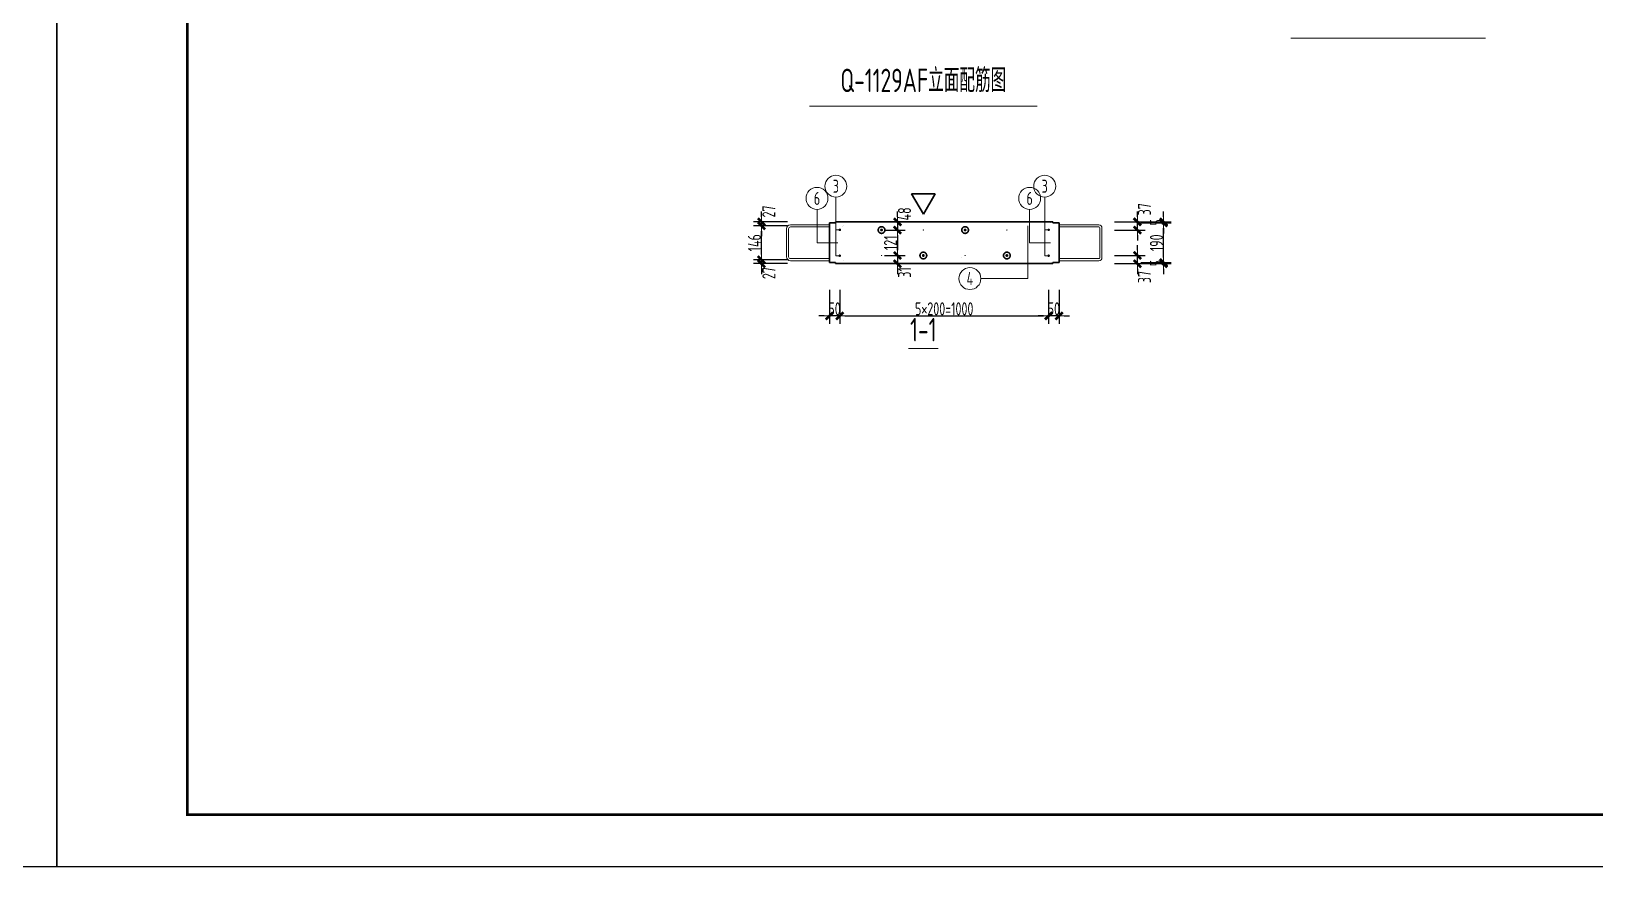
# Model space of a CAD drawing. Extents: x -85320 to 1679916, y -1321939 to 627.
# Drawn here: x 1082452 to 1112396, y -1117942 to -1101940 of the extents above; entities that cross this region are included whole.
import ezdxf
from ezdxf.enums import TextEntityAlignment as Align

# ---------------------------------------------------------------- set-up
doc = ezdxf.new("R2010")
doc.units = 0
doc.header["$LTSCALE"] = 1000
doc.linetypes.add('点划线', pattern=[1850, 1200, -300, 50, -300])
for name, color, linetype in [('BORDER', 7, 'Continuous'), ('打印线框', 7, 'Continuous'), ('拉模', 7, 'Continuous')]:
    doc.layers.add(name, color=color, linetype=linetype)
for name, color, linetype, lineweight in [('直线', 7, 'Continuous', 18), ('预制墙图名', 7, 'Continuous', 18), ('预制墙墙身水平筋', 130, 'Continuous', 18), ('预制墙墙身纵向受力筋', 1, 'Continuous', 18), ('预制墙墙身纵向非受力筋', 94, 'Continuous', 18), ('预制墙墙身附加筋', 94, 'Continuous', 18), ('预制墙拉筋', 130, 'Continuous', 18), ('预制墙详图孔洞', 9, '点划线', 18), ('预制墙详图标注', 3, 'Continuous', 18), ('预制墙详图轮廓', 3, 'Continuous', 35)]:
    doc.layers.add(name, color=color, linetype=linetype, lineweight=lineweight)
doc.styles.add('样式 1', font='yjkeng.shx', dxfattribs={"width": 0.7, "bigfont": 'yjkchn.shx'})
doc.styles.add('样式 2', font='yjkeng.shx', dxfattribs={"width": 0.7, "bigfont": 'yjkchn.shx'})
doc.dimstyles.new('盈建科结构', dxfattribs={"dimscale": 100, "dimtxt": 2.5, "dimasz": 1, "dimexe": 1.5, "dimexo": 0.625, "dimgap": 0.1, "dimtad": 1, "dimdec": 0, "dimrnd": 1, "dimzin": 0, "dimdsep": 46, "dimtxsty": '样式 1', "dimblk": '_yjkbk', "dimblk1": 'ARCHTICK', "dimblk2": 'ARCHTICK', "dimcen": 0.09, "dimadec": 0, "dimazin": 0, "dimtfac": 1, "dimtdec": 4, "dimtix": 1, "dimtmove": 2, "dimatfit": 3, "dimfxl": 1, "dimtolj": 1, "dimtzin": 0, "dimarcsym": 0})

# ---------------------------------------------------------------- blocks, each defined once
blk = doc.blocks.new('_yjkbk')
blk.add_line((-1, 0), (1.5, 0))
blk.add_lwpolyline([(-0.7, -0.7, 0.5, 0.5, 0), (0.7, 0.7, 0.5, 0.5, 0)], format="xyseb")
blk = doc.blocks.new('*D3467')
at = {"layer": 'Defpoints', "color": 0, "transparency": 16777216}
for p in [(1101937, -1106891), (1102137, -1106891), (1101937, -1107391)]:
    blk.add_point(p, dxfattribs=at)
at = {"layer": '预制墙详图标注', "color": 0, "lineweight": -2, "transparency": 16777216}
for p, q in [((1101937, -1106891), (1101937, -1107541)), ((1102137, -1106891), (1102137, -1107541)), ((1101837, -1107391), (1101737, -1107391)), ((1102137, -1107391), (1101937, -1107391)), ((1102237, -1107391), (1102337, -1107391))]:
    blk.add_line(p, q, dxfattribs=at)
at = {"layer": '预制墙详图标注', "color": 0, "lineweight": -2, "transparency": 16777216, "xscale": 100, "yscale": 100, "zscale": 100}
blk.add_blockref('_yjkbk', (1101937, -1107391), dxfattribs=at)
at = {"layer": '预制墙详图标注', "color": 0, "lineweight": -2, "transparency": 16777216, "xscale": 100, "yscale": 100, "zscale": 100, "rotation": 180}
blk.add_blockref('_yjkbk', (1102137, -1107391), dxfattribs=at)
at = {"layer": '预制墙详图标注', "color": 0, "transparency": 16777216, "insert": (1102037, -1107381), "char_height": 250, "attachment_point": 8, "style": '样式 1'}
blk.add_mtext('\\A1;50', dxfattribs=at)
blk = doc.blocks.new('_ArchTick')
at = {"color": 0, "linetype": 'ByBlock', "const_width": 0.4}
blk.add_lwpolyline([(-0.5, -0.5), (0.5, 0.5)], dxfattribs=at)
blk = doc.blocks.new('*D3468')
at = {"layer": 'Defpoints', "color": 0, "transparency": 16777216}
for p in [(1097937, -1106891), (1101937, -1106891), (1101937, -1107391)]:
    blk.add_point(p, dxfattribs=at)
at = {"layer": '预制墙详图标注', "color": 0, "lineweight": -2, "transparency": 16777216}
for p, q in [((1097937, -1106953), (1097937, -1107541)), ((1101937, -1106953), (1101937, -1107541)), ((1098037, -1107391), (1101837, -1107391))]:
    blk.add_line(p, q, dxfattribs=at)
at = {"layer": '预制墙详图标注', "color": 0, "lineweight": -2, "transparency": 16777216, "xscale": 100, "yscale": 100, "zscale": 100, "rotation": 180}
blk.add_blockref('_yjkbk', (1097937, -1107391), dxfattribs=at)
at = {"layer": '预制墙详图标注', "color": 0, "lineweight": -2, "transparency": 16777216, "xscale": 100, "yscale": 100, "zscale": 100}
blk.add_blockref('_yjkbk', (1101937, -1107391), dxfattribs=at)
at = {"layer": '预制墙详图标注', "color": 0, "transparency": 16777216, "insert": (1099937, -1107381), "char_height": 250, "attachment_point": 8, "style": '样式 1'}
blk.add_mtext('\\A1;5×200=1000', dxfattribs=at)
blk = doc.blocks.new('*D3469')
at = {"layer": 'Defpoints', "color": 0, "transparency": 16777216}
for p in [(1097737, -1106891), (1097937, -1106891), (1097737, -1107391)]:
    blk.add_point(p, dxfattribs=at)
at = {"layer": '预制墙详图标注', "color": 0, "lineweight": -2, "transparency": 16777216}
for p, q in [((1097737, -1106891), (1097737, -1107541)), ((1097937, -1106891), (1097937, -1107541)), ((1097637, -1107391), (1097537, -1107391)), ((1097937, -1107391), (1097737, -1107391)), ((1098037, -1107391), (1098137, -1107391))]:
    blk.add_line(p, q, dxfattribs=at)
at = {"layer": '预制墙详图标注', "color": 0, "lineweight": -2, "transparency": 16777216, "xscale": 100, "yscale": 100, "zscale": 100}
blk.add_blockref('_yjkbk', (1097737, -1107391), dxfattribs=at)
at = {"layer": '预制墙详图标注', "color": 0, "lineweight": -2, "transparency": 16777216, "xscale": 100, "yscale": 100, "zscale": 100, "rotation": 180}
blk.add_blockref('_yjkbk', (1097937, -1107391), dxfattribs=at)
at = {"layer": '预制墙详图标注', "color": 0, "transparency": 16777216, "insert": (1097837, -1107381), "char_height": 250, "attachment_point": 8, "style": '样式 1'}
blk.add_mtext('\\A1;50', dxfattribs=at)
blk = doc.blocks.new('*D3391')
at = {"layer": 'Defpoints', "color": 0, "transparency": 16777216}
for p in [(1096437, -1106315), (1096937, -1106315), (1096937, -1106391)]:
    blk.add_point(p, dxfattribs=at)
at = {"layer": '预制墙详图标注', "color": 0, "lineweight": -2, "transparency": 16777216}
for p, q in [((1096437, -1106215), (1096437, -1106115)), ((1096937, -1106315), (1096287, -1106315)), ((1096937, -1106391), (1096287, -1106391)), ((1096437, -1106391), (1096437, -1106315)), ((1096437, -1106491), (1096437, -1106591))]:
    blk.add_line(p, q, dxfattribs=at)
at = {"layer": '预制墙详图标注', "color": 0, "lineweight": -2, "transparency": 16777216, "xscale": 100, "yscale": 100, "zscale": 100}
for p, rotation in [((1096437, -1106315), 270), ((1096437, -1106391), 90)]:
    blk.add_blockref('_yjkbk', p, dxfattribs=dict(at, rotation=rotation))
at = {"layer": '预制墙详图标注', "color": 0, "transparency": 16777216, "insert": (1096705, -1106571), "char_height": 250, "attachment_point": 8, "rotation": 90, "style": '样式 1'}
blk.add_mtext('\\A1;27', dxfattribs=at)
blk = doc.blocks.new('*D3392')
at = {"layer": 'Defpoints', "color": 0, "transparency": 16777216}
for p in [(1096437, -1105667), (1096937, -1105667), (1096937, -1106315)]:
    blk.add_point(p, dxfattribs=at)
at = {"layer": '预制墙详图标注', "color": 0, "lineweight": -2, "transparency": 16777216}
for p, q in [((1096937, -1105667), (1096287, -1105667)), ((1096437, -1106215), (1096437, -1105767)), ((1096937, -1106315), (1096287, -1106315))]:
    blk.add_line(p, q, dxfattribs=at)
at = {"layer": '预制墙详图标注', "color": 0, "lineweight": -2, "transparency": 16777216, "xscale": 100, "yscale": 100, "zscale": 100}
for p, rotation in [((1096437, -1105667), 90), ((1096437, -1106315), 270)]:
    blk.add_blockref('_yjkbk', p, dxfattribs=dict(at, rotation=rotation))
at = {"layer": '预制墙详图标注', "color": 0, "transparency": 16777216, "insert": (1096427, -1105991), "char_height": 250, "attachment_point": 8, "rotation": 90, "style": '样式 1'}
blk.add_mtext('\\A1;146', dxfattribs=at)
blk = doc.blocks.new('*D3393')
at = {"layer": 'Defpoints', "color": 0, "transparency": 16777216}
for p in [(1096437, -1105591), (1096937, -1105591), (1096937, -1105667)]:
    blk.add_point(p, dxfattribs=at)
at = {"layer": '预制墙详图标注', "color": 0, "lineweight": -2, "transparency": 16777216}
for p, q in [((1096437, -1105491), (1096437, -1105391)), ((1096937, -1105591), (1096287, -1105591)), ((1096937, -1105667), (1096287, -1105667)), ((1096437, -1105667), (1096437, -1105591)), ((1096437, -1105767), (1096437, -1105867))]:
    blk.add_line(p, q, dxfattribs=at)
at = {"layer": '预制墙详图标注', "color": 0, "lineweight": -2, "transparency": 16777216, "xscale": 100, "yscale": 100, "zscale": 100}
for p, rotation in [((1096437, -1105591), 270), ((1096437, -1105667), 90)]:
    blk.add_blockref('_yjkbk', p, dxfattribs=dict(at, rotation=rotation))
at = {"layer": '预制墙详图标注', "color": 0, "transparency": 16777216, "insert": (1096703, -1105391), "char_height": 250, "attachment_point": 8, "rotation": 90, "style": '样式 1'}
blk.add_mtext('\\A1;27', dxfattribs=at)
blk = doc.blocks.new('*D3411')
at = {"layer": 'Defpoints', "color": 0, "transparency": 16777216}
for p in [(1098792, -1106235), (1098792, -1106391), (1099042, -1106391)]:
    blk.add_point(p, dxfattribs=at)
at = {"layer": '预制墙详图标注', "color": 0, "lineweight": -2, "transparency": 16777216}
for p, q in [((1099042, -1106135), (1099042, -1106035)), ((1098792, -1106235), (1099192, -1106235)), ((1098792, -1106391), (1099192, -1106391)), ((1099042, -1106235), (1099042, -1106391)), ((1099042, -1106491), (1099042, -1106591))]:
    blk.add_line(p, q, dxfattribs=at)
at = {"layer": '预制墙详图标注', "color": 0, "lineweight": -2, "transparency": 16777216, "xscale": 100, "yscale": 100, "zscale": 100}
for p, rotation in [((1099042, -1106235), 270), ((1099042, -1106391), 90)]:
    blk.add_blockref('_yjkbk', p, dxfattribs=dict(at, rotation=rotation))
at = {"layer": '预制墙详图标注', "color": 0, "transparency": 16777216, "insert": (1099302, -1106559), "char_height": 250, "attachment_point": 8, "rotation": 90, "style": '样式 1'}
blk.add_mtext('\\A1;31', dxfattribs=at)
blk = doc.blocks.new('*D3412')
at = {"layer": 'Defpoints', "color": 0, "transparency": 16777216}
for p in [(1098792, -1105747), (1098792, -1106235), (1099042, -1106235)]:
    blk.add_point(p, dxfattribs=at)
at = {"layer": '预制墙详图标注', "color": 0, "lineweight": -2, "transparency": 16777216}
for p, q in [((1098792, -1105747), (1099192, -1105747)), ((1099042, -1105847), (1099042, -1106135)), ((1098792, -1106235), (1099192, -1106235))]:
    blk.add_line(p, q, dxfattribs=at)
at = {"layer": '预制墙详图标注', "color": 0, "lineweight": -2, "transparency": 16777216, "xscale": 100, "yscale": 100, "zscale": 100}
for p, rotation in [((1099042, -1105747), 90), ((1099042, -1106235), 270)]:
    blk.add_blockref('_yjkbk', p, dxfattribs=dict(at, rotation=rotation))
at = {"layer": '预制墙详图标注', "color": 0, "transparency": 16777216, "insert": (1099032, -1105991), "char_height": 250, "attachment_point": 8, "rotation": 90, "style": '样式 1'}
blk.add_mtext('\\A1;121', dxfattribs=at)
blk = doc.blocks.new('*D3413')
at = {"layer": 'Defpoints', "color": 0, "transparency": 16777216}
for p in [(1098792, -1105591), (1098792, -1105747), (1099042, -1105747)]:
    blk.add_point(p, dxfattribs=at)
at = {"layer": '预制墙详图标注', "color": 0, "lineweight": -2, "transparency": 16777216}
for p, q in [((1099042, -1105491), (1099042, -1105391)), ((1098792, -1105591), (1099192, -1105591)), ((1098792, -1105747), (1099192, -1105747)), ((1099042, -1105591), (1099042, -1105747)), ((1099042, -1105847), (1099042, -1105947))]:
    blk.add_line(p, q, dxfattribs=at)
at = {"layer": '预制墙详图标注', "color": 0, "lineweight": -2, "transparency": 16777216, "xscale": 100, "yscale": 100, "zscale": 100}
for p, rotation in [((1099042, -1105591), 270), ((1099042, -1105747), 90)]:
    blk.add_blockref('_yjkbk', p, dxfattribs=dict(at, rotation=rotation))
at = {"layer": '预制墙详图标注', "color": 0, "transparency": 16777216, "insert": (1099302, -1105438), "char_height": 250, "attachment_point": 8, "rotation": 90, "style": '样式 1'}
blk.add_mtext('\\A1;48', dxfattribs=at)
blk = doc.blocks.new('图框1')
at = {"layer": 'BORDER', "const_width": 50}
blk.add_lwpolyline([(1377779, -823089), (1377779, -783089), (1433679, -783089), (1433679, -823089)], close=True, dxfattribs=at)
blk = doc.blocks.new('闭口大左')
at = {"layer": '预制墙墙身水平筋', "color": 4, "lineweight": 0}
for p, q in [((1052669, -854687), (1052669, -855255)), ((1052709, -854687), (1052709, -855255))]:
    blk.add_line(p, q, dxfattribs=at)
at = {"layer": '预制墙墙身水平筋', "lineweight": 0}
for p, q in [((1052729, -854627), (1053489, -854627)), ((1052729, -854627), (1053489, -854627)), ((1052729, -854627), (1053489, -854627)), ((1052729, -854627), (1053489, -854627)), ((1052729, -854627), (1053489, -854627)), ((1052729, -854627), (1053489, -854627)), ((1052729, -854627), (1053489, -854627)), ((1052729, -854627), (1053489, -854627)), ((1052729, -854627), (1053489, -854627)), ((1052729, -854627), (1053489, -854627)), ((1052729, -854627), (1053489, -854627)), ((1052729, -854627), (1053489, -854627)), ((1052729, -854627), (1053489, -854627)), ((1052729, -854627), (1053489, -854627)), ((1052729, -854627), (1053489, -854627)), ((1053489, -854667), (1052729, -854667)), ((1053489, -854667), (1052729, -854667)), ((1053489, -854667), (1052729, -854667)), ((1053489, -854667), (1052729, -854667)), ((1053489, -854667), (1052729, -854667)), ((1053489, -854667), (1052729, -854667)), ((1053489, -854667), (1052729, -854667)), ((1053489, -854667), (1052729, -854667)), ((1053489, -854667), (1052729, -854667)), ((1053489, -854667), (1052729, -854667)), ((1053489, -854667), (1052729, -854667)), ((1053489, -854667), (1052729, -854667)), ((1053489, -854667), (1052729, -854667)), ((1053489, -854667), (1052729, -854667)), ((1053489, -854667), (1052729, -854667)), ((1052729, -855275), (1053489, -855275)), ((1053489, -855315), (1052729, -855315))]:
    blk.add_line(p, q, dxfattribs=at)
for centre, radius, start, end in [((1052729, -854687), 60, 90, 180), ((1052729, -854687), 60, 90, 180), ((1052729, -854687), 60, 90, 180), ((1052729, -854687), 60, 90, 180), ((1052729, -854687), 60, 90, 180), ((1052729, -854687), 60, 90, 180), ((1052729, -854687), 60, 90, 180), ((1052729, -854687), 60, 90, 180), ((1052729, -854687), 60, 90, 180), ((1052729, -854687), 60, 90, 180), ((1052729, -854687), 60, 90, 180), ((1052729, -854687), 60, 90, 180), ((1052729, -854687), 60, 90, 180), ((1052729, -854687), 60, 90, 180), ((1052729, -854687), 20, 90, 180), ((1052729, -854687), 20, 90, 180), ((1052729, -854687), 20, 90, 180), ((1052729, -854687), 20, 90, 180), ((1052729, -854687), 20, 90, 180), ((1052729, -854687), 20, 90, 180), ((1052729, -854687), 20, 90, 180), ((1052729, -854687), 20, 90, 180), ((1052729, -854687), 20, 90, 180), ((1052729, -854687), 20, 90, 180), ((1052729, -854687), 20, 90, 180), ((1052729, -854687), 20, 90, 180), ((1052729, -854687), 20, 90, 180), ((1052729, -854687), 20, 90, 180), ((1052729, -855255), 60, 180, 270), ((1052729, -855255), 20, 180, 270)]:
    blk.add_arc(centre, radius, start, end, dxfattribs=at)
blk = doc.blocks.new('u闭口大右')
at = {"layer": '预制墙墙身水平筋', "lineweight": 0}
for p, q in [((1059089, -854627), (1059833, -854627)), ((1059089, -854627), (1059833, -854627)), ((1059089, -854627), (1059833, -854627)), ((1059089, -854627), (1059833, -854627)), ((1059089, -854627), (1059833, -854627)), ((1059089, -854627), (1059833, -854627)), ((1059089, -854627), (1059833, -854627)), ((1059089, -854627), (1059833, -854627)), ((1059089, -854627), (1059833, -854627)), ((1059089, -854627), (1059833, -854627)), ((1059089, -854627), (1059833, -854627)), ((1059089, -854627), (1059833, -854627)), ((1059089, -854627), (1059833, -854627)), ((1059089, -854627), (1059833, -854627)), ((1059089, -854627), (1059833, -854627)), ((1059833, -854667), (1059089, -854667)), ((1059833, -854667), (1059089, -854667)), ((1059833, -854667), (1059089, -854667)), ((1059833, -854667), (1059089, -854667)), ((1059833, -854667), (1059089, -854667)), ((1059833, -854667), (1059089, -854667)), ((1059833, -854667), (1059089, -854667)), ((1059833, -854667), (1059089, -854667)), ((1059833, -854667), (1059089, -854667)), ((1059833, -854667), (1059089, -854667)), ((1059833, -854667), (1059089, -854667)), ((1059833, -854667), (1059089, -854667)), ((1059833, -854667), (1059089, -854667)), ((1059833, -854667), (1059089, -854667)), ((1059833, -854667), (1059089, -854667)), ((1059869, -854732), (1059869, -854703)), ((1059869, -854732), (1059869, -854703)), ((1059869, -854732), (1059869, -854703)), ((1059869, -854732), (1059869, -854703)), ((1059869, -854732), (1059869, -854703)), ((1059869, -854732), (1059869, -854703)), ((1059869, -854732), (1059869, -854703)), ((1059869, -854732), (1059869, -854703)), ((1059869, -854732), (1059869, -854703)), ((1059869, -854732), (1059869, -854703)), ((1059869, -854732), (1059869, -854703)), ((1059869, -854732), (1059869, -854703)), ((1059869, -854732), (1059869, -854703)), ((1059869, -854732), (1059869, -854703)), ((1059869, -854732), (1059869, -854703)), ((1059909, -854703), (1059909, -854732)), ((1059909, -854703), (1059909, -854732)), ((1059909, -854703), (1059909, -854732)), ((1059909, -854703), (1059909, -854732)), ((1059909, -854703), (1059909, -854732)), ((1059909, -854703), (1059909, -854732)), ((1059909, -854703), (1059909, -854732)), ((1059909, -854703), (1059909, -854732)), ((1059909, -854703), (1059909, -854732)), ((1059909, -854703), (1059909, -854732)), ((1059909, -854703), (1059909, -854732)), ((1059909, -854703), (1059909, -854732)), ((1059909, -854703), (1059909, -854732)), ((1059909, -854703), (1059909, -854732)), ((1059909, -854703), (1059909, -854732)), ((1059089, -855275), (1059833, -855275)), ((1059089, -855275), (1059833, -855275)), ((1059089, -855275), (1059833, -855275)), ((1059089, -855275), (1059833, -855275)), ((1059089, -855275), (1059833, -855275)), ((1059089, -855275), (1059833, -855275)), ((1059089, -855275), (1059833, -855275)), ((1059089, -855275), (1059833, -855275)), ((1059089, -855275), (1059833, -855275)), ((1059089, -855275), (1059833, -855275)), ((1059089, -855275), (1059833, -855275)), ((1059089, -855275), (1059833, -855275)), ((1059089, -855275), (1059833, -855275)), ((1059089, -855275), (1059833, -855275)), ((1059089, -855275), (1059833, -855275)), ((1059833, -855315), (1059089, -855315))]:
    blk.add_line(p, q, dxfattribs=at)
at = {"layer": '预制墙墙身水平筋', "color": 4, "lineweight": 0}
for p, q in [((1059869, -854703), (1059869, -855238)), ((1059909, -854703), (1059909, -855238))]:
    blk.add_line(p, q, dxfattribs=at)
at = {"layer": '预制墙墙身水平筋', "lineweight": 0}
for centre, radius, start, end in [((1059833, -854703), 76.6, 360, 90), ((1059833, -854703), 76.6, 360, 90), ((1059833, -854703), 76.6, 360, 90), ((1059833, -854703), 76.6, 360, 90), ((1059833, -854703), 76.6, 360, 90), ((1059833, -854703), 76.6, 360, 90), ((1059833, -854703), 76.6, 360, 90), ((1059833, -854703), 76.6, 360, 90), ((1059833, -854703), 76.6, 360, 90), ((1059833, -854703), 76.6, 360, 90), ((1059833, -854703), 76.6, 360, 90), ((1059833, -854703), 76.6, 360, 90), ((1059833, -854703), 76.6, 360, 90), ((1059833, -854703), 76.6, 360, 90), ((1059833, -854703), 36.6, 360, 90), ((1059833, -854703), 36.6, 360, 90), ((1059833, -854703), 36.6, 360, 90), ((1059833, -854703), 36.6, 360, 90), ((1059833, -854703), 36.6, 360, 90), ((1059833, -854703), 36.6, 360, 90), ((1059833, -854703), 36.6, 360, 90), ((1059833, -854703), 36.6, 360, 90), ((1059833, -854703), 36.6, 360, 90), ((1059833, -854703), 36.6, 360, 90), ((1059833, -854703), 36.6, 360, 90), ((1059833, -854703), 36.6, 360, 90), ((1059833, -854703), 36.6, 360, 90), ((1059833, -854703), 36.6, 360, 90), ((1059833, -855238), 76.6, 270, 0), ((1059833, -855238), 76.6, 270, 0), ((1059833, -855238), 76.6, 270, 0), ((1059833, -855238), 76.6, 270, 0), ((1059833, -855238), 76.6, 270, 0), ((1059833, -855238), 76.6, 270, 0), ((1059833, -855238), 76.6, 270, 0), ((1059833, -855238), 76.6, 270, 0), ((1059833, -855238), 76.6, 270, 0), ((1059833, -855238), 76.6, 270, 0), ((1059833, -855238), 76.6, 270, 0), ((1059833, -855238), 76.6, 270, 0), ((1059833, -855238), 76.6, 270, 0), ((1059833, -855238), 36.6, 270, 0), ((1059833, -855238), 76.6, 270, 0)]:
    blk.add_arc(centre, radius, start, end, dxfattribs=at)
blk = doc.blocks.new('*D3421')
at = {"layer": 'Defpoints', "color": 0, "transparency": 16777216}
for p in [(1103137, -1106235), (1103137, -1106391), (1103637, -1106235)]:
    blk.add_point(p, dxfattribs=at)
at = {"layer": '预制墙详图标注', "color": 0, "lineweight": -2, "transparency": 16777216}
for p, q in [((1103637, -1106135), (1103637, -1106035)), ((1103200, -1106235), (1103787, -1106235)), ((1103200, -1106391), (1103787, -1106391)), ((1103637, -1106391), (1103637, -1106235)), ((1103637, -1106491), (1103637, -1106591))]:
    blk.add_line(p, q, dxfattribs=at)
at = {"layer": '预制墙详图标注', "color": 0, "lineweight": -2, "transparency": 16777216, "xscale": 100, "yscale": 100, "zscale": 100}
for p, rotation in [((1103637, -1106235), 270), ((1103637, -1106391), 90)]:
    blk.add_blockref('_yjkbk', p, dxfattribs=dict(at, rotation=rotation))
at = {"layer": '预制墙详图标注', "color": 0, "transparency": 16777216, "insert": (1103897, -1106647), "char_height": 250, "attachment_point": 8, "rotation": 90, "style": '样式 1'}
blk.add_mtext('\\A1;37', dxfattribs=at)
blk = doc.blocks.new('*D3422')
at = {"layer": 'Defpoints', "color": 0, "transparency": 16777216}
for p in [(1103137, -1105591), (1103137, -1105747), (1103637, -1105591)]:
    blk.add_point(p, dxfattribs=at)
at = {"layer": '预制墙详图标注', "color": 0, "lineweight": -2, "transparency": 16777216}
for p, q in [((1103637, -1105491), (1103637, -1105391)), ((1103200, -1105591), (1103787, -1105591)), ((1103200, -1105747), (1103787, -1105747)), ((1103637, -1105747), (1103637, -1105591)), ((1103637, -1105847), (1103637, -1105947))]:
    blk.add_line(p, q, dxfattribs=at)
at = {"layer": '预制墙详图标注', "color": 0, "lineweight": -2, "transparency": 16777216, "xscale": 100, "yscale": 100, "zscale": 100}
for p, rotation in [((1103637, -1105591), 270), ((1103637, -1105747), 90)]:
    blk.add_blockref('_yjkbk', p, dxfattribs=dict(at, rotation=rotation))
at = {"layer": '预制墙详图标注', "color": 0, "transparency": 16777216, "insert": (1103897, -1105349), "char_height": 250, "attachment_point": 8, "rotation": 90, "style": '样式 1'}
blk.add_mtext('\\A1;37', dxfattribs=at)
blk = doc.blocks.new('*D3423')
at = {"layer": 'Defpoints', "color": 0, "transparency": 16777216}
for p in [(1103637, -1105611), (1104137, -1105611), (1103637, -1106371)]:
    blk.add_point(p, dxfattribs=at)
at = {"layer": '预制墙详图标注', "color": 0, "lineweight": -2, "transparency": 16777216}
for p, q in [((1103700, -1105611), (1104287, -1105611)), ((1104137, -1106271), (1104137, -1105711)), ((1103700, -1106371), (1104287, -1106371))]:
    blk.add_line(p, q, dxfattribs=at)
at = {"layer": '预制墙详图标注', "color": 0, "lineweight": -2, "transparency": 16777216, "xscale": 100, "yscale": 100, "zscale": 100}
for p, rotation in [((1104137, -1105611), 90), ((1104137, -1106371), 270)]:
    blk.add_blockref('_yjkbk', p, dxfattribs=dict(at, rotation=rotation))
at = {"layer": '预制墙详图标注', "color": 0, "transparency": 16777216, "insert": (1104127, -1105991), "char_height": 250, "attachment_point": 8, "rotation": 90, "style": '样式 1'}
blk.add_mtext('\\A1;190', dxfattribs=at)
blk = doc.blocks.new('*D3424')
at = {"layer": 'Defpoints', "color": 0, "transparency": 16777216}
for p in [(1103637, -1105591), (1103637, -1105611), (1104137, -1105591)]:
    blk.add_point(p, dxfattribs=at)
at = {"layer": '预制墙详图标注', "color": 0, "lineweight": -2, "transparency": 16777216}
for p, q in [((1104137, -1105491), (1104137, -1105391)), ((1103700, -1105591), (1104287, -1105591)), ((1103700, -1105611), (1104287, -1105611)), ((1104137, -1105611), (1104137, -1105591)), ((1104137, -1105711), (1104137, -1105811))]:
    blk.add_line(p, q, dxfattribs=at)
at = {"layer": '预制墙详图标注', "color": 0, "lineweight": -2, "transparency": 16777216, "xscale": 100, "yscale": 100, "zscale": 100}
for p, rotation in [((1104137, -1105611), 90), ((1104137, -1105591), 270)]:
    blk.add_blockref('_yjkbk', p, dxfattribs=dict(at, rotation=rotation))
at = {"layer": '预制墙详图标注', "color": 0, "transparency": 16777216, "insert": (1104127, -1105601), "char_height": 250, "attachment_point": 8, "rotation": 90, "style": '样式 1'}
blk.add_mtext('\\A1;5', dxfattribs=at)
blk = doc.blocks.new('*D3425')
at = {"layer": 'Defpoints', "color": 0, "transparency": 16777216}
for p in [(1103637, -1106371), (1103637, -1106391), (1104137, -1106371)]:
    blk.add_point(p, dxfattribs=at)
at = {"layer": '预制墙详图标注', "color": 0, "lineweight": -2, "transparency": 16777216}
for p, q in [((1103700, -1106371), (1104287, -1106371)), ((1103700, -1106391), (1104287, -1106391)), ((1104137, -1106271), (1104137, -1106171)), ((1104137, -1106391), (1104137, -1106371)), ((1104137, -1106491), (1104137, -1106591))]:
    blk.add_line(p, q, dxfattribs=at)
at = {"layer": '预制墙详图标注', "color": 0, "lineweight": -2, "transparency": 16777216, "xscale": 100, "yscale": 100, "zscale": 100}
for p, rotation in [((1104137, -1106391), 90), ((1104137, -1106371), 270)]:
    blk.add_blockref('_yjkbk', p, dxfattribs=dict(at, rotation=rotation))
at = {"layer": '预制墙详图标注', "color": 0, "transparency": 16777216, "insert": (1104127, -1106381), "char_height": 250, "attachment_point": 8, "rotation": 90, "style": '样式 1'}
blk.add_mtext('\\A1;5', dxfattribs=at)

msp = doc.modelspace()

# ---------------------------------------------------------------- linework, layer by layer
at = {"layer": '打印线框', "color": 1}
for points in [[(1023539.777, -1117942.171), (1023539.777, -1075942.171), (1082939.777, -1075942.171), (1082939.777, -1117942.171)], [(1082939.777, -1117942.171), (1082939.777, -1075942.171), (1142339.777, -1075942.171), (1142339.777, -1117942.171)]]:
    msp.add_lwpolyline(points, close=True, dxfattribs=at)
at = {"layer": '直线', "lineweight": 18}
for p, q in [((1097937.303, -1105742.706), (1097862.303, -1105742.706)), ((1101937.303, -1105742.706), (1101862.303, -1105742.706)), ((1101537.303, -1106314.706), (1101537.303, -1106676.706))]:
    msp.add_line(p, q, dxfattribs=at)
for points in [[(1097937.303, -1106238.706), (1097862.303, -1106238.706), (1097862.303, -1105117.706)], [(1101937.303, -1106238.706), (1101862.303, -1106238.706), (1101862.303, -1105117.706)], [(1097901.303, -1105990.706), (1097501.303, -1105990.706), (1097501.303, -1105350.706)], [(1101973.303, -1105990.706), (1101573.303, -1105990.706), (1101573.303, -1105350.706)], [(1101537.303, -1105666.706), (1101537.303, -1106676.706), (1100639.303, -1106676.706)]]:
    msp.add_lwpolyline(points, dxfattribs=at)
for centre in [(1097862.303, -1104907.706), (1101862.303, -1104907.706), (1097501.303, -1105140.706), (1101573.303, -1105140.706), (1100429.303, -1106676.706)]:
    msp.add_circle(centre, 210, dxfattribs=at)
at = {"layer": '预制墙图名', "lineweight": 18}
for p, q in [((1110301.151, -1102072.969), (1106573.455, -1102072.969)), ((1101718.513, -1103372.969), (1097356.093, -1103372.969)), ((1099822.015, -1108015.706), (1099252.592, -1108015.706))]:
    msp.add_line(p, q, dxfattribs=at)
at = {"layer": '预制墙墙身水平筋', "lineweight": 18, "const_width": 0.18}
for points in [[(1102137.303, -1105646.706), (1097737.303, -1105646.706)], [(1097737.303, -1105686.706), (1102137.303, -1105686.706)], [(1102137.303, -1106294.706), (1097737.303, -1106294.706)], [(1097737.303, -1106334.706), (1102137.303, -1106334.706)]]:
    msp.add_lwpolyline(points, dxfattribs=at)
at = {"layer": '预制墙墙身纵向受力筋', "lineweight": 18, "const_width": 28}
for points in [[(1098723.303, -1105746.706, -1), (1098751.303, -1105746.706, -1)], [(1100323.303, -1105746.706, -1), (1100351.303, -1105746.706, -1)], [(1099523.303, -1106234.706, -1), (1099551.303, -1106234.706, -1)], [(1101123.303, -1106234.706, -1), (1101151.303, -1106234.706, -1)]]:
    msp.add_lwpolyline(points, format="xyb", close=True, dxfattribs=at)
at = {"layer": '预制墙墙身纵向非受力筋', "lineweight": 18, "const_width": 12}
for points in [[(1099531.303, -1105746.706, -1), (1099543.303, -1105746.706, -1)], [(1101131.303, -1105746.706, -1), (1101143.303, -1105746.706, -1)], [(1098731.303, -1106234.706, -1), (1098743.303, -1106234.706, -1)], [(1100331.303, -1106234.706, -1), (1100343.303, -1106234.706, -1)]]:
    msp.add_lwpolyline(points, format="xyb", close=True, dxfattribs=at)
at = {"layer": '预制墙墙身附加筋', "lineweight": 18, "const_width": 24}
for points in [[(1097925.303, -1105742.706, -1), (1097949.303, -1105742.706, -1)], [(1101925.303, -1105742.706, -1), (1101949.303, -1105742.706, -1)], [(1097925.303, -1106238.706, -1), (1097949.303, -1106238.706, -1)], [(1101925.303, -1106238.706, -1), (1101949.303, -1106238.706, -1)]]:
    msp.add_lwpolyline(points, format="xyb", close=True, dxfattribs=at)
at = {"layer": '预制墙拉筋', "lineweight": 18, "const_width": 0.18}
for points in [[(1098020.673, -1106251.064), (1097965.56, -1106328.976, -0.24342753), (1097931.301, -1106346.706), (1097916.302, -1106346.706), (1097916.302, -1106348.708, -0.414213568), (1097915.301, -1106347.707), (1097917.303, -1106347.707), (1097917.303, -1105648.703, -0.414213568), (1097931.301, -1105634.706), (1097946.3, -1105634.706, -0.24342753), (1097956.898, -1105640.191), (1098020.673, -1105730.347), (1098046.798, -1105711.867), (1097983.022, -1105621.711, 0.24342753), (1097946.3, -1105602.706), (1097931.301, -1105602.706, 0.414213568), (1097885.303, -1105648.703), (1097885.303, -1106347.707, 0.414213568), (1097916.302, -1106378.706), (1097931.301, -1106378.706, 0.24342753), (1097991.684, -1106347.456), (1098046.798, -1106269.544)], [(1100265.809, -1106269.544), (1100320.922, -1106347.456, 0.24342753), (1100381.306, -1106378.706), (1100396.304, -1106378.706, 0.414213568), (1100427.303, -1106347.707), (1100427.303, -1105648.703, 0.414213568), (1100381.306, -1105602.706), (1100366.307, -1105602.706, 0.24342753), (1100329.584, -1105621.711), (1100265.809, -1105711.867), (1100291.933, -1105730.347), (1100355.708, -1105640.191, -0.24342753), (1100366.307, -1105634.706), (1100381.306, -1105634.706, -0.414213568), (1100395.303, -1105648.703), (1100395.303, -1106347.707), (1100397.306, -1106347.707, -0.414213568), (1100396.304, -1106348.708), (1100396.304, -1106346.706), (1100381.306, -1106346.706, -0.24342753), (1100347.047, -1106328.976), (1100291.933, -1106251.064)], [(1101827.809, -1106269.544), (1101882.922, -1106347.456, 0.24342753), (1101943.306, -1106378.706), (1101958.304, -1106378.706, 0.414213568), (1101989.303, -1106347.707), (1101989.303, -1105648.703, 0.414213568), (1101943.306, -1105602.706), (1101928.307, -1105602.706, 0.24342753), (1101891.584, -1105621.711), (1101827.809, -1105711.867), (1101853.933, -1105730.347), (1101917.708, -1105640.191, -0.24342753), (1101928.307, -1105634.706), (1101943.306, -1105634.706, -0.414213568), (1101957.303, -1105648.703), (1101957.303, -1106347.707), (1101959.306, -1106347.707, -0.414213568), (1101958.304, -1106348.708), (1101958.304, -1106346.706), (1101943.306, -1106346.706, -0.24342753), (1101909.047, -1106328.976), (1101853.933, -1106251.064)]]:
    msp.add_lwpolyline(points, format="xyb", close=True, dxfattribs=at)
at = {"layer": '预制墙详图孔洞', "lineweight": 35}
for centre in [(1098737.303, -1105746.706), (1100337.303, -1105746.706), (1099537.303, -1106234.706), (1101137.303, -1106234.706)]:
    msp.add_circle(centre, 64, dxfattribs=at)
at = {"layer": '预制墙详图标注', "lineweight": 35}
for p, q in [((1099537.349, -1105441.435), (1099312.349, -1105051.724)), ((1099312.349, -1105051.724), (1099762.349, -1105051.724)), ((1099537.349, -1105441.435), (1099762.349, -1105051.724))]:
    msp.add_line(p, q, dxfattribs=at)
at = {"layer": '预制墙详图轮廓', "lineweight": 35}
for p, q in [((1097857.303, -1105610.706), (1097737.303, -1105610.706)), ((1097737.303, -1105610.706), (1097737.303, -1106370.706)), ((1102017.303, -1105590.706), (1097857.303, -1105590.706)), ((1097857.303, -1105590.706), (1097857.303, -1105610.706)), ((1102017.303, -1105610.706), (1102017.303, -1105590.706)), ((1102137.303, -1105610.706), (1102017.303, -1105610.706)), ((1102137.303, -1106370.706), (1102137.303, -1105610.706)), ((1097737.303, -1106370.706), (1097857.303, -1106370.706)), ((1097857.303, -1106370.706), (1097857.303, -1106390.706)), ((1102017.303, -1106390.706), (1097857.303, -1106390.706)), ((1102017.303, -1106390.706), (1102017.303, -1106370.706)), ((1102017.303, -1106370.706), (1102137.303, -1106370.706))]:
    msp.add_line(p, q, dxfattribs=at)

# ---------------------------------------------------------------- block references
at = {"layer": '拉模', "color": 3}
msp.add_blockref('图框1', (-292339.171, -293853.476), dxfattribs=at)
at = {"layer": '预制墙墙身水平筋', "color": 4, "xscale": -1}
for name, p in [('u闭口大右', (2156826.674, -251019.858)), ('闭口大左', (2155626.674, -251019.858))]:
    msp.add_blockref(name, p, dxfattribs=at)

# ---------------------------------------------------------------- texts
at = {"layer": '直线', "linetype": 'Continuous', "style": '样式 1', "width": 0.7}
for s, p in [('3', (1097862.303, -1104907.706)), ('3', (1101862.303, -1104907.706)), ('6', (1097501.303, -1105140.706)), ('6', (1101573.303, -1105140.706)), ('4', (1100429.303, -1106676.706))]:
    msp.add_text(s, height=250, dxfattribs=at).set_placement(p, align=Align.MIDDLE_CENTER)
at = {"layer": '预制墙图名', "linetype": 'Continuous', "style": '样式 2', "width": 0.7}
for s, p in [('Q-1129AF立面配筋图', (1099537.303, -1103240.706)), ('1-1', (1099537.303, -1108015.706))]:
    msp.add_text(s, height=450, dxfattribs=at).set_placement(p, align=Align.BOTTOM_CENTER)

# ---------------------------------------------------------------- dimensions: what is measured, and where the dimension line sits
at = {"layer": '预制墙详图标注'}
for base, p1, p2, angle, text, override, picture, middle in [((1096437.303, -1105590.706), (1096937.303, -1105666.706), (1096937.303, -1105590.706), 90, '27', {"dimexo": 0, "dimlfac": 0.25, "dimrnd": 5}, '*D3393', (1096577.548, -1105391.115)), ((1103637.303, -1105590.706), (1103137.303, -1105746.706), (1103137.303, -1105590.706), 90, '37', {"dimlfac": 0.25, "dimrnd": 5}, '*D3422', (1103772.303, -1105349.126)), ((1099042.482, -1105746.706), (1098792.482, -1105590.706), (1098792.482, -1105746.706), 270, '48', {"dimexo": 0, "dimlfac": 0.25, "dimrnd": 5}, '*D3413', (1099177.482, -1105438.476)), ((1096437.303, -1106314.706), (1096937.303, -1106390.706), (1096937.303, -1106314.706), 90, '27', {"dimexo": 0, "dimlfac": 0.25, "dimrnd": 5}, '*D3391', (1096580.063, -1106570.732)), ((1099042.482, -1106390.706), (1098792.482, -1106234.706), (1098792.482, -1106390.706), 270, '31', {"dimexo": 0, "dimlfac": 0.25, "dimrnd": 5}, '*D3411', (1099177.482, -1106558.572)), ((1103637.303, -1106234.706), (1103137.303, -1106390.706), (1103137.303, -1106234.706), 90, '37', {"dimlfac": 0.25, "dimrnd": 5}, '*D3421', (1103772.303, -1106647.258))]:
    dim = msp.add_linear_dim(base=base, p1=p1, p2=p2, angle=angle, text=text, dimstyle='盈建科结构', override=override, dxfattribs=at)
    dim.commit()
    dim.dimension.update_dxf_attribs({"geometry": picture, "text_midpoint": middle, "dimtype": 161})
for p1, p2, distance, text, override, picture, middle in [((1096937.303, -1106314.706), (1096937.303, -1105666.706), 500, '146', {"dimscale": 100, "dimtxt": 2.5, "dimasz": 1, "dimexe": 1.5, "dimexo": 0, "dimgap": 0.1, "dimtad": 1, "dimlfac": 0.25, "dimrnd": 5, "dimdle": 0, "dimfxlon": 0}, '*D3392', (1096302.303, -1105990.706)), ((1098792.482, -1105746.706), (1098792.482, -1106234.706), 250, '121', {"dimscale": 100, "dimtxt": 2.5, "dimasz": 1, "dimexe": 1.5, "dimexo": 0, "dimgap": 0.1, "dimtad": 1, "dimlfac": 0.25, "dimrnd": 5, "dimdle": 0, "dimfxlon": 0}, '*D3412', (1098907.482, -1105990.706)), ((1097937.303, -1106890.706), (1101937.303, -1106890.706), -500, '5×200=1000', {"dimscale": 100, "dimtxt": 2.5, "dimasz": 1, "dimexe": 1.5, "dimexo": 0.625, "dimgap": 0.1, "dimtad": 1, "dimlfac": 0.25, "dimrnd": 5, "dimdle": 0, "dimtix": 1, "dimfxlon": 0}, '*D3468', (1099937.303, -1107255.706))]:
    dim = msp.add_aligned_dim(p1=p1, p2=p2, distance=distance, text=text, dimstyle='盈建科结构', override=override, dxfattribs=at)
    dim.commit()
    dim.dimension.update_dxf_attribs({"geometry": picture, "text_midpoint": middle})
for p1, p2, distance, override, picture, middle in [((1103637.303, -1105610.706), (1103637.303, -1105590.706), -500, {"dimscale": 100, "dimtxt": 2.5, "dimasz": 1, "dimexe": 1.5, "dimexo": 0.625, "dimgap": 0.1, "dimtad": 1, "dimlfac": 0.25, "dimrnd": 5, "dimdle": 0, "dimtix": 1, "dimfxlon": 0}, '*D3424', (1104002.303, -1105600.706)), ((1103637.303, -1106370.706), (1103637.303, -1105610.706), -500, {"dimscale": 100, "dimtxt": 2.5, "dimasz": 1, "dimexe": 1.5, "dimexo": 0.625, "dimgap": 0.1, "dimtad": 1, "dimlfac": 0.25, "dimrnd": 5, "dimdle": 0, "dimtix": 1, "dimfxlon": 0}, '*D3423', (1104002.303, -1105990.706)), ((1103637.303, -1106390.706), (1103637.303, -1106370.706), -500, {"dimscale": 100, "dimtxt": 2.5, "dimasz": 1, "dimexe": 1.5, "dimexo": 0.625, "dimgap": 0.1, "dimtad": 1, "dimlfac": 0.25, "dimrnd": 5, "dimdle": 0, "dimtix": 1, "dimfxlon": 0}, '*D3425', (1104002.303, -1106380.706)), ((1097937.303, -1106890.706), (1097737.303, -1106890.706), 500, {"dimscale": 100, "dimtxt": 2.5, "dimasz": 1, "dimexe": 1.5, "dimexo": 0, "dimgap": 0.1, "dimtad": 1, "dimlfac": 0.25, "dimrnd": 5, "dimdle": 0, "dimfxlon": 0}, '*D3469', (1097837.303, -1107255.706)), ((1102137.303, -1106890.706), (1101937.303, -1106890.706), 500, {"dimscale": 100, "dimtxt": 2.5, "dimasz": 1, "dimexe": 1.5, "dimexo": 0, "dimgap": 0.1, "dimtad": 1, "dimlfac": 0.25, "dimrnd": 5, "dimdle": 0, "dimfxlon": 0}, '*D3467', (1102037.303, -1107255.706))]:
    dim = msp.add_aligned_dim(p1=p1, p2=p2, distance=distance, dimstyle='盈建科结构', override=override, dxfattribs=at)
    dim.commit()
    dim.dimension.update_dxf_attribs({"geometry": picture, "text_midpoint": middle})

doc.saveas('drawing.dxf')
